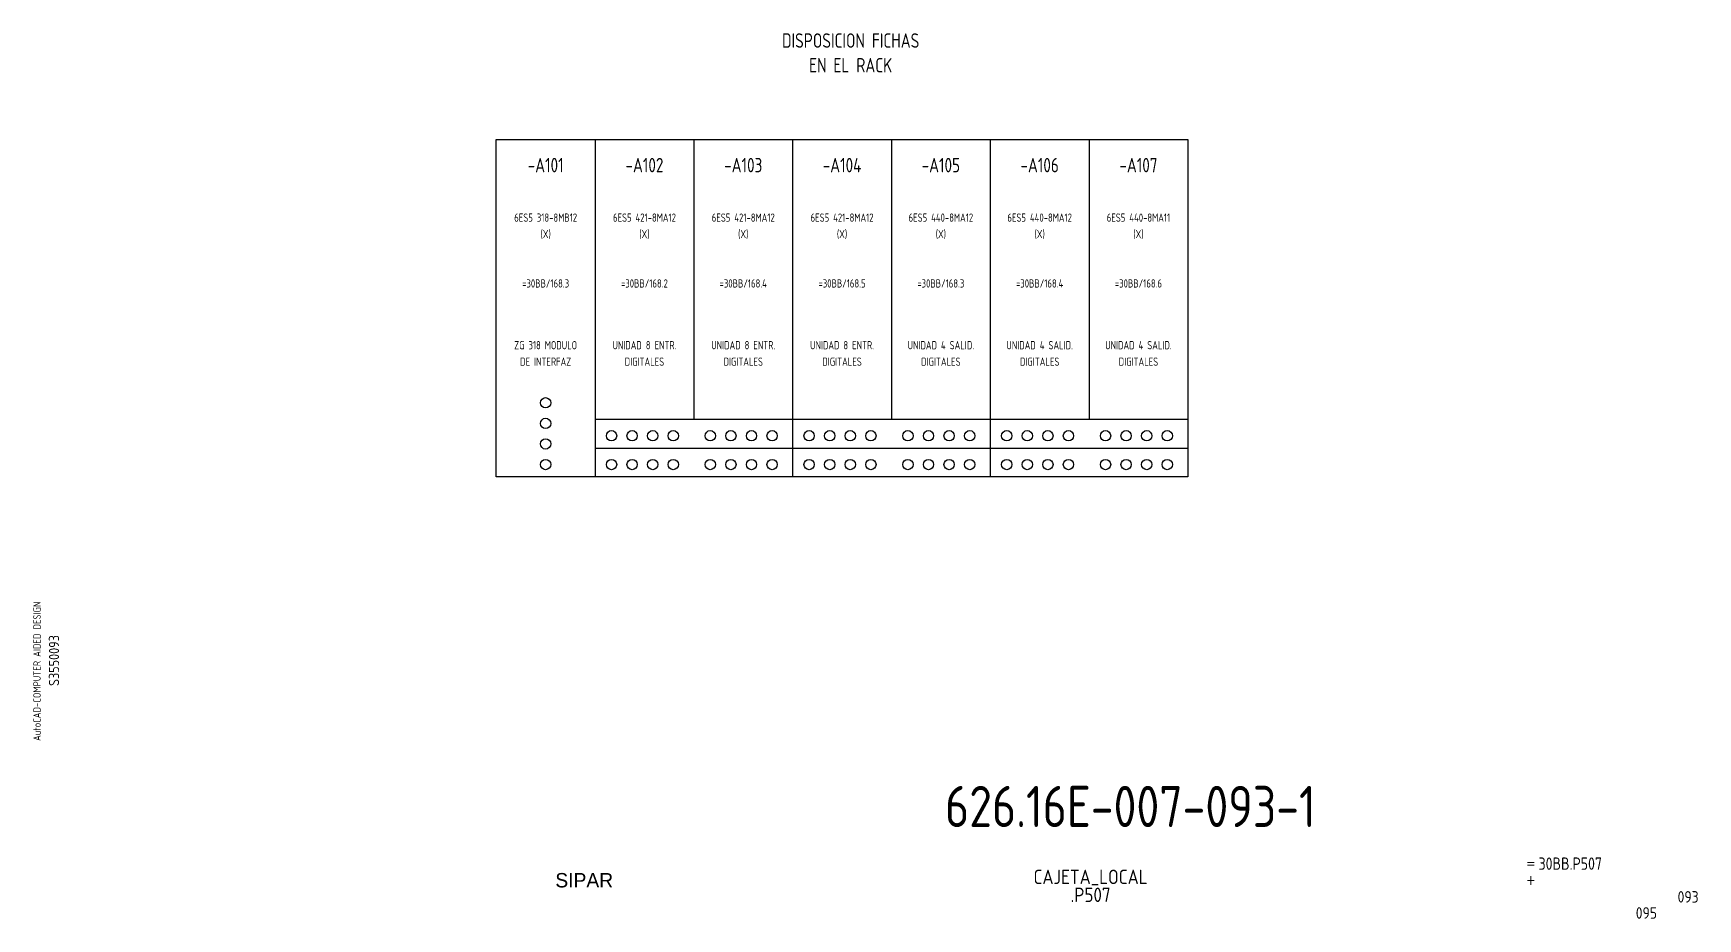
# Model space of a CAD drawing. Extents: x 10 to 952, y 6 to 232.
# Drawn here: x 9.7 to 414, y 5.6 to 220.8 of the extents above; entities that cross this region are included whole.
import ezdxf
from ezdxf.enums import TextEntityAlignment as Align

# ---------------------------------------------------------------- set-up
doc = ezdxf.new("R2010")
doc.units = 0
doc.header["$LTSCALE"] = 5
doc.header["$MEASUREMENT"] = 0
doc.layers.get('0').update_dxf_attribs({"linetype": 'CONTINUOUS'})
doc.layers.add('3', color=3, linetype='CONTINUOUS')
doc.layers.add('CART', color=7, linetype='CONTINUOUS')
doc.styles.add('DIN', font='DIN.shx', dxfattribs={"width": 0.85})
doc.styles.add('N', font='ROMANS', dxfattribs={"width": 0.85, "height": 3})
doc.styles.add('X', font='UNIV.SHX', dxfattribs={"height": 3.5})

msp = doc.modelspace()

# ---------------------------------------------------------------- linework, layer by layer
for p, q in [((146.13, 195), (146.13, 113)), ((170.13, 195), (170.13, 127)), ((194.13, 195), (194.13, 113)), ((218.13, 195), (218.13, 127)), ((242.13, 195), (242.13, 113)), ((266.13, 195), (266.13, 127)), ((146.13, 127), (290.13, 127)), ((194.13, 127), (290.13, 127)), ((146.13, 120), (290.13, 120)), ((194.13, 120), (290.13, 120))]:
    msp.add_line(p, q)
at = {"color": 3}
msp.add_line((290.13, 195), (290.13, 113), dxfattribs=at)
for centre in [(134.13, 131), (134.13, 126), (134.13, 121), (150.13, 123), (155.13, 123), (160.13, 123), (165.13, 123), (174.13, 123), (179.13, 123), (184.13, 123), (189.13, 123), (198.13, 123), (203.13, 123), (208.13, 123), (213.13, 123), (222.13, 123), (227.13, 123), (232.13, 123), (237.13, 123), (246.13, 123), (251.13, 123), (256.13, 123), (261.13, 123), (270.13, 123), (275.13, 123), (280.13, 123), (285.13, 123), (134.13, 116), (150.13, 116), (155.13, 116), (160.13, 116), (165.13, 116), (174.13, 116), (179.13, 116), (184.13, 116), (189.13, 116), (198.13, 116), (203.13, 116), (208.13, 116), (213.13, 116), (222.13, 116), (227.13, 116), (232.13, 116), (237.13, 116), (246.13, 116), (251.13, 116), (256.13, 116), (261.13, 116), (270.13, 116), (275.13, 116), (280.13, 116), (285.13, 116)]:
    msp.add_circle(centre, 1.25)
at = {"layer": '3'}
for p, q in [((122.13, 195), (290.13, 195)), ((122.13, 113), (122.13, 195)), ((170.13, 195), (290.13, 195)), ((290.13, 113), (122.13, 113)), ((290.13, 113), (170.13, 113))]:
    msp.add_line(p, q, dxfattribs=at)

# ---------------------------------------------------------------- texts
at = {"color": 3, "style": 'DIN', "width": 0.8}
for s, p in [('DISPOSICION FICHAS', (208.23, 217.27)), ('EN EL RACK', (208.23, 211.27))]:
    msp.add_text(s, height=3.5, dxfattribs=at).set_placement(p, align=Align.CENTER)
at = {"color": 1, "style": 'DIN', "width": 0.8}
for s, p in [('6ES5 318-8MB12', (134.13, 175)), ('6ES5 421-8MA12', (158.13, 175)), ('6ES5 421-8MA12', (182.13, 175)), ('6ES5 421-8MA12', (206.13, 175)), ('6ES5 440-8MA12', (230.13, 175)), ('6ES5 440-8MA12', (254.13, 175)), ('6ES5 440-8MA11', (278.13, 175)), ('(X)', (134.13, 171)), ('(X)', (158.13, 171)), ('(X)', (182.13, 171)), ('(X)', (206.13, 171)), ('(X)', (230.13, 171)), ('(X)', (254.13, 171)), ('(X)', (278.13, 171))]:
    msp.add_text(s, height=2, dxfattribs=at).set_placement(p, align=Align.CENTER)
at = {"color": 7, "style": 'DIN', "width": 0.8}
for s, p in [('=30BB/168.3', (134.13, 159)), ('=30BB/168.2', (158.13, 159)), ('=30BB/168.4', (182.13, 159)), ('=30BB/168.5', (206.13, 159)), ('=30BB/168.3', (230.13, 159)), ('=30BB/168.4', (254.13, 159)), ('=30BB/168.6', (278.13, 159)), ('ZG 318 MODULO', (134.13, 144)), ('DE INTERFAZ', (134.13, 140))]:
    msp.add_text(s, height=2, dxfattribs=at).set_placement(p, align=Align.CENTER)
at = {"style": 'DIN', "width": 0.8}
for s, p in [('UNIDAD 8 ENTR.', (158.13, 144)), ('UNIDAD 8 ENTR.', (182.13, 144)), ('UNIDAD 8 ENTR.', (206.13, 144)), ('UNIDAD 4 SALID.', (230.13, 144)), ('UNIDAD 4 SALID.', (254.13, 144)), ('UNIDAD 4 SALID.', (278.13, 144)), ('DIGITALES', (158.13, 140)), ('DIGITALES', (182.13, 140)), ('DIGITALES', (206.13, 140)), ('DIGITALES', (230.13, 140)), ('DIGITALES', (254.13, 140)), ('DIGITALES', (278.13, 140))]:
    msp.add_text(s, height=2, dxfattribs=at).set_placement(p, align=Align.CENTER)
at = {"color": 2, "insert": (231.14, 37.92), "char_height": 10, "width": 111.0411, "attachment_point": 1, "style": 'DIN'}
msp.add_mtext('626.16E-007-093-1', dxfattribs=at)
at = {"layer": '3', "style": 'DIN', "width": 0.8}
for s, p in [('-A101', (134.13, 187)), ('-A102', (158.13, 187)), ('-A103', (182.13, 187)), ('-A104', (206.13, 187)), ('-A105', (230.13, 187)), ('-A106', (254.13, 187)), ('-A107', (278.13, 187))]:
    msp.add_text(s, height=3.5, dxfattribs=at).set_placement(p, align=Align.CENTER)
at = {"layer": 'CART', "color": 1, "style": 'DIN', "width": 0.9}
msp.add_text('AutoCAD-COMPUTER AIDED DESIGN', height=1.8, rotation=90, dxfattribs=at).set_placement((11.47, 48.84))
at = {"layer": 'CART', "color": 3, "style": 'N', "width": 0.85}
for s, p in [('=', (372.24, 17.91)), ('+', (372.24, 13.87))]:
    msp.add_text(s, height=2.5, dxfattribs=at).set_placement(p)
at = {"layer": 'CART', "color": 3, "style": 'DIN', "width": 0.9, "flags": 1}
msp.add_attdef('S3550093', text='', height=2.5, rotation=90, dxfattribs=at).set_placement((15.95, 68.38), align=Align.CENTER)
at = {"layer": 'CART', "color": 3, "style": 'DIN', "width": 0.85}
msp.add_attdef('30BB.P507', text='', height=3, dxfattribs=at).set_placement((375.33, 16.63), align=Align.BOTTOM_LEFT)
at = {"layer": 'CART', "color": 6, "style": 'X', "flags": 1}
msp.add_attdef('SIPAR', text='', height=3.5, dxfattribs=at).set_placement((143.5, 15), align=Align.MIDDLE)
at = {"layer": 'CART', "color": 2, "style": 'DIN', "width": 0.9, "flags": 1}
for tag, p in [('CAJETA_LOCAL', (266.5, 15.65)), ('.P507', (266.5, 11.45))]:
    msp.add_attdef(tag, text='', height=3.5, dxfattribs=at).set_placement(p, align=Align.MIDDLE)
msp.add_attdef('093', text='', height=2.8, dxfattribs=at).set_placement((414.2, 9.56), align=Align.RIGHT)
at = {"layer": 'CART', "color": 7, "style": 'DIN', "width": 0.9, "flags": 1}
msp.add_attdef('095', (398.93, 5.65), '', height=2.8, dxfattribs=at)

doc.saveas('drawing.dxf')
